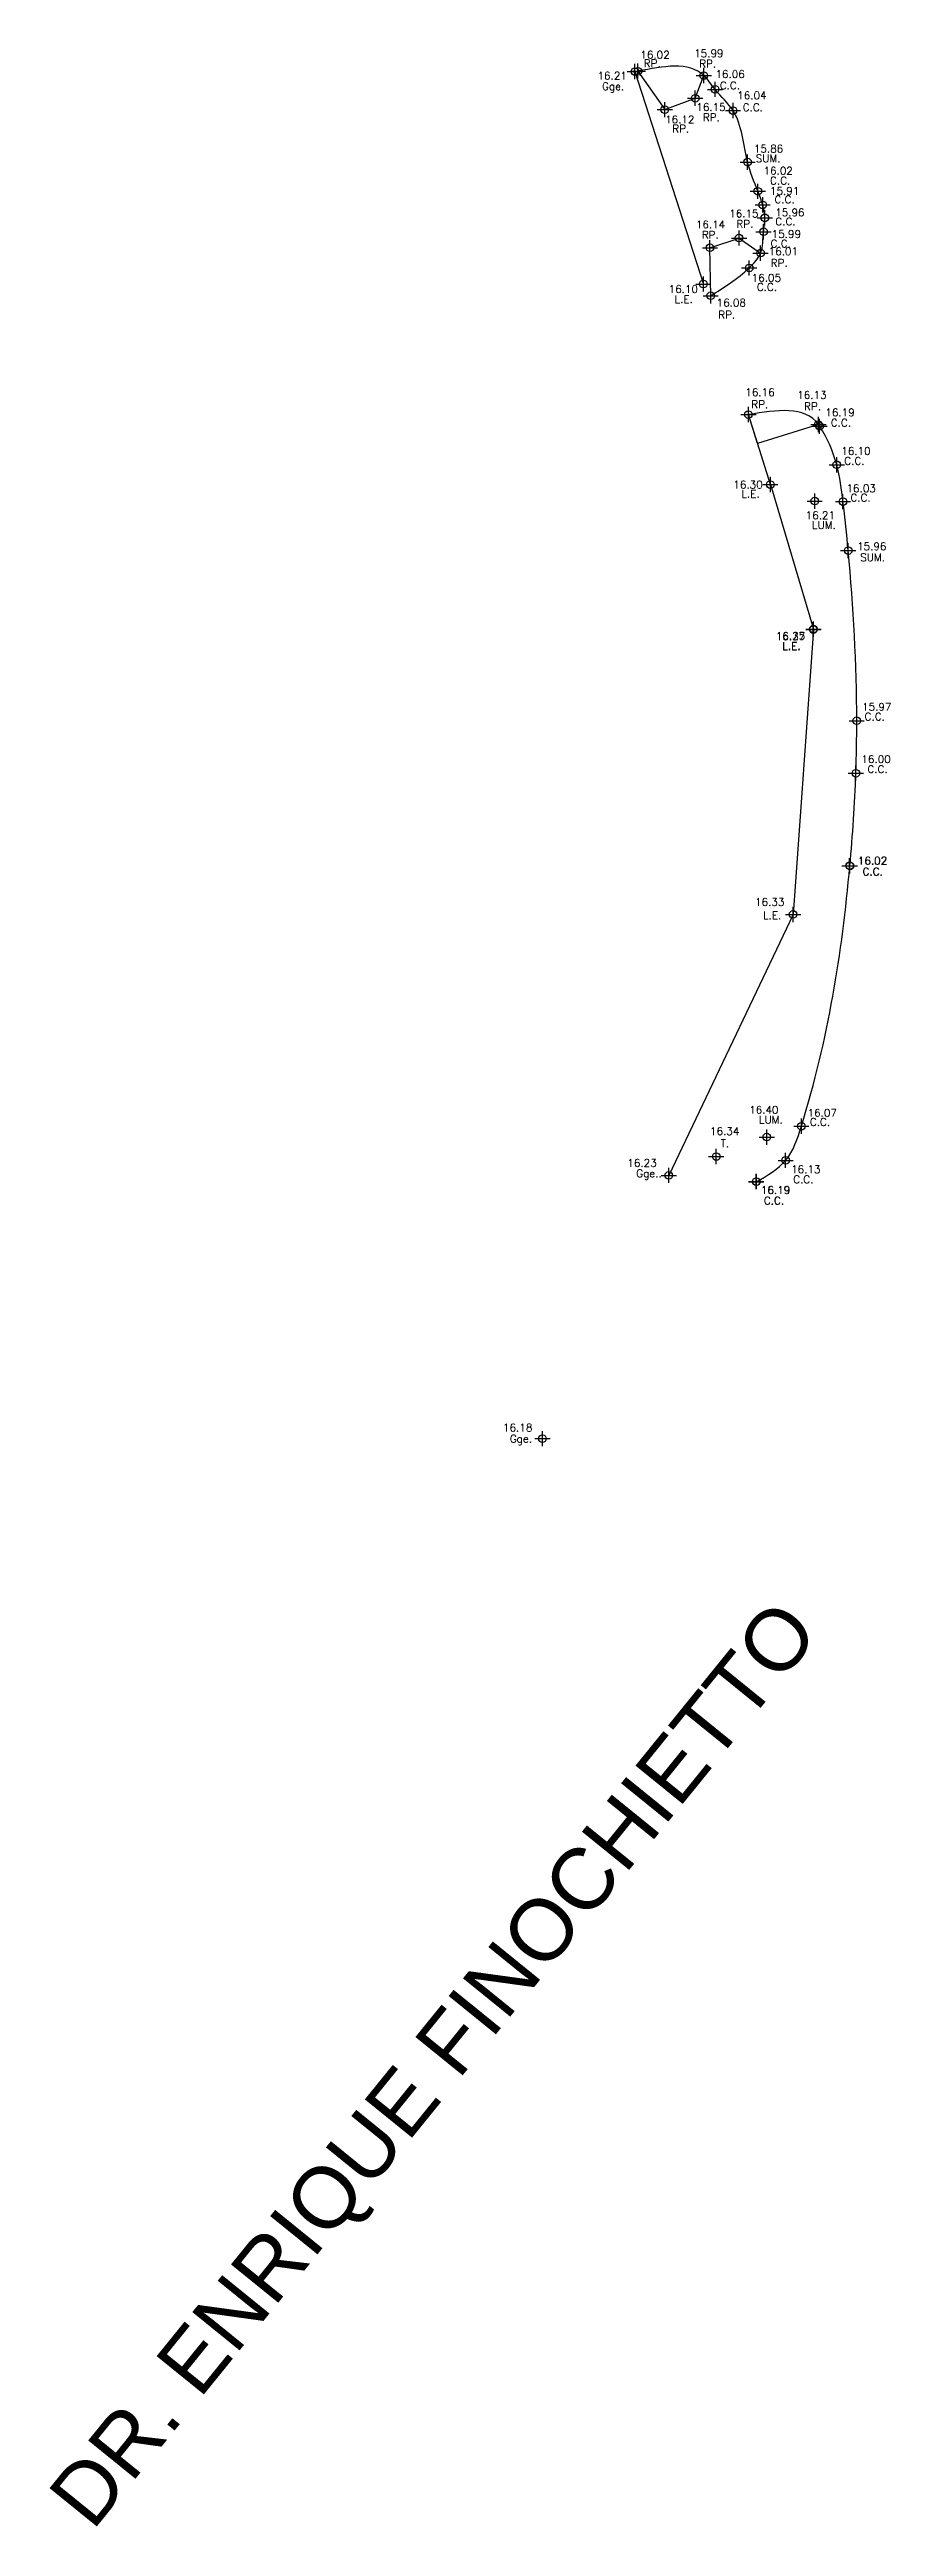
# Model space of a CAD drawing. Header units: metres. Extents: x 27389 to 27997, y 69801 to 70692.
# Drawn here: x 27729 to 27756.7, y 69803.9 to 69885.4 of the extents above; entities that cross this region are included whole.
import ezdxf
from ezdxf.enums import TextEntityAlignment as Align

# ---------------------------------------------------------------- set-up
doc = ezdxf.new("R2010")
doc.units = ezdxf.units.M
doc.header["$PDMODE"] = 34
doc.header["$PDSIZE"] = 0.25
for name, color, linetype in [('C.C.', 1, 'Continuous'), ('CODIGOS', 7, 'Continuous'), ('COTAS', 7, 'Continuous'), ('L.E.', 130, 'Continuous'), ('PUNTOS', 7, 'Continuous'), ('RAMPAS', 5, 'Continuous')]:
    doc.layers.add(name, color=color, linetype=linetype)
doc.styles.add('NOMENCLATURA', font='arial.ttf')
doc.styles.get("Standard").update_dxf_attribs({"font": 'simplex.shx'})

msp = doc.modelspace()

# ---------------------------------------------------------------- linework, layer by layer
at = {"layer": 'C.C.'}
for points in [[(27750.745, 69877.276), (27752.01, 69878.19), (27752.385, 69878.679), (27752.481, 69879.379), (27752.524, 69879.837), (27752.454, 69880.264), (27752.294, 69880.71), (27751.958, 69881.669), (27751.478, 69883.362), (27750.887, 69884.061), (27750.518, 69884.515), (27748.354, 69884.656)], [(27752.245, 69848.154), (27753.207, 69848.855), (27753.725, 69849.978), (27755.319, 69858.536), (27755.516, 69861.581), (27755.544, 69863.305), (27755.264, 69868.898), (27755.093, 69870.509), (27754.887, 69871.719), (27754.325, 69872.985), (27754.287, 69873.041), (27751.986, 69873.37)]]:
    msp.add_spline(points, degree=3, dxfattribs=at)
at = {"layer": 'L.E.'}
for p, q in [((27748.252, 69884.644), (27750.503, 69877.662)), ((27750.503, 69877.662), (27750.503, 69877.662)), ((27752.705, 69871.07), (27751.986, 69873.37)), ((27752.705, 69871.07), (27754.121, 69866.319)), ((27754.121, 69866.319), (27753.453, 69856.939)), ((27753.453, 69856.939), (27749.368, 69848.361))]:
    msp.add_line(p, q, dxfattribs=at)
at = {"layer": 'PUNTOS', "color": 2}
for p in [(27748.354, 69884.656), (27748.252, 69884.644), (27750.518, 69884.515), (27750.887, 69884.061), (27749.234, 69883.393), (27750.237, 69883.768), (27751.478, 69883.362), (27751.958, 69881.669), (27752.294, 69880.71), (27752.454, 69880.264), (27752.524, 69879.837), (27751.677, 69879.173), (27752.481, 69879.379), (27750.721, 69878.855), (27752.01, 69878.19), (27752.385, 69878.679), (27750.503, 69877.662), (27750.745, 69877.276), (27751.986, 69873.37), (27754.287, 69873.041), (27754.325, 69872.985), (27754.887, 69871.719), (27752.705, 69871.07), (27754.163, 69870.525), (27755.093, 69870.509), (27755.264, 69868.898), (27754.117, 69866.305), (27754.121, 69866.319), (27755.544, 69863.305), (27755.516, 69861.581), (27755.309, 69858.537), (27755.319, 69858.536), (27753.453, 69856.939), (27753.725, 69849.978), (27750.927, 69848.981), (27752.589, 69849.62), (27753.207, 69848.855), (27749.368, 69848.361), (27752.24, 69848.158), (27752.245, 69848.154), (27745.216, 69839.707)]:
    msp.add_point(p, dxfattribs=at)
at = {"layer": 'RAMPAS'}
for p, q in [((27748.354, 69884.656), (27749.234, 69883.393)), ((27750.237, 69883.768), (27750.518, 69884.515)), ((27749.234, 69883.393), (27750.237, 69883.768)), ((27750.721, 69878.855), (27751.677, 69879.173)), ((27750.745, 69877.276), (27750.721, 69878.855)), ((27751.677, 69879.173), (27752.385, 69878.679)), ((27752.285, 69872.415), (27751.986, 69873.37)), ((27754.287, 69873.041), (27752.285, 69872.415))]:
    msp.add_line(p, q, dxfattribs=at)

# ---------------------------------------------------------------- texts
at = {"color": 3, "linetype": 'Continuous', "lineweight": 5, "style": 'NOMENCLATURA'}
msp.add_text('DR. ENRIQUE FINOCHIETTO', height=2, rotation=50.9663, dxfattribs=at).set_placement((27741.622, 69819.169), align=Align.MIDDLE_CENTER)
at = {"layer": 'CODIGOS', "color": 3}
for s, p in [('RP.', (27748.544, 69884.789)), ('RP.', (27750.368, 69884.78)), ('Gge.', (27747.174, 69884.037)), ('C.C.', (27751.045, 69884.063)), ('RP.', (27750.487, 69883.018)), ('C.C.', (27751.797, 69883.346)), ('RP.', (27749.484, 69882.643)), ('SUM.', (27752.225, 69881.667)), ('C.C.', (27752.695, 69880.935)), ('C.C.', (27752.84, 69880.316)), ('RP.', (27750.453, 69879.153)), ('RP.', (27751.591, 69879.513)), ('C.C.', (27752.87, 69879.592)), ('C.C.', (27752.715, 69878.865)), ('RP.', (27752.717, 69878.231)), ('C.C.', (27752.26, 69877.44)), ('L.E.', (27749.558, 69877.037)), ('RP.', (27750.995, 69876.526)), ('RP.', (27752.08, 69873.581)), ('RP.', (27753.813, 69873.518)), ('C.C.', (27754.691, 69872.977)), ('C.C.', (27755.137, 69871.722)), ('L.E.', (27751.755, 69870.638)), ('C.C.', (27755.337, 69870.512)), ('LUM.', (27754.074, 69869.615)), ('SUM.', (27755.658, 69868.55)), ('L.E.', (27753.098, 69865.628)), ('L.E.', (27753.102, 69865.642)), ('C.C.', (27755.805, 69863.318)), ('C.C.', (27755.896, 69861.589)), ('C.C.', (27755.731, 69858.222)), ('C.C.', (27755.741, 69858.221)), ('L.E.', (27752.465, 69856.786)), ('LUM.', (27752.331, 69850.066)), ('C.C.', (27754.004, 69849.991)), ('T.', (27751.074, 69849.285)), ('Gge..', (27748.299, 69848.303)), ('C.C.', (27753.457, 69848.105)), ('C.C.', (27752.49, 69847.408)), ('C.C.', (27752.495, 69847.404)), ('Gge.', (27744.143, 69839.579))]:
    msp.add_text(s, height=0.25, dxfattribs=at).set_placement(p)
at = {"layer": 'COTAS', "color": 1}
for s, p in [('16.02  ', (27748.432, 69885.072)), ('15.99  ', (27750.201, 69885.119)), ('16.21  ', (27747.025, 69884.383)), ('16.06  ', (27750.901, 69884.437)), ('16.15  ', (27750.271, 69883.353)), ('16.04  ', (27751.617, 69883.738)), ('16.12  ', (27749.246, 69882.945)), ('15.86  ', (27752.164, 69881.984)), ('16.02  ', (27752.481, 69881.259)), ('15.91  ', (27752.693, 69880.596)), ('16.15  ', (27751.353, 69879.853)), ('15.96  ', (27752.865, 69879.889)), ('16.14  ', (27750.257, 69879.493)), ('15.99  ', (27752.748, 69879.178)), ('16.01  ', (27752.651, 69878.612)), ('16.10  ', (27749.362, 69877.371)), ('16.05  ', (27752.092, 69877.738)), ('16.08  ', (27750.939, 69876.922)), ('16.16  ', (27751.882, 69873.979)), ('16.13  ', (27753.589, 69873.889)), ('16.19  ', (27754.512, 69873.315)), ('16.10  ', (27755.036, 69872.048)), ('16.30  ', (27751.49, 69870.942)), ('16.03  ', (27755.208, 69870.821)), ('16.21  ', (27753.867, 69869.933)), ('15.96  ', (27755.557, 69868.915)), ('16.37  ', (27752.883, 69865.956)), ('16.25  ', (27752.887, 69865.97)), ('15.97  ', (27755.72, 69863.637)), ('16.00  ', (27755.698, 69861.918)), ('16.02  ', (27755.577, 69858.58)), ('16.02  ', (27755.587, 69858.579)), ('16.33  ', (27752.203, 69857.223)), ('16.34  ', (27750.723, 69849.688)), ('16.40  ', (27752.01, 69850.391)), ('16.07  ', (27753.929, 69850.292)), ('16.23  ', (27748.005, 69848.646)), ('16.13  ', (27753.388, 69848.435)), ('16.19  ', (27752.392, 69847.755)), ('16.19  ', (27752.397, 69847.751)), ('16.18  ', (27743.918, 69839.946))]:
    msp.add_text(s, height=0.25, dxfattribs=at).set_placement(p)

doc.saveas('drawing.dxf')
